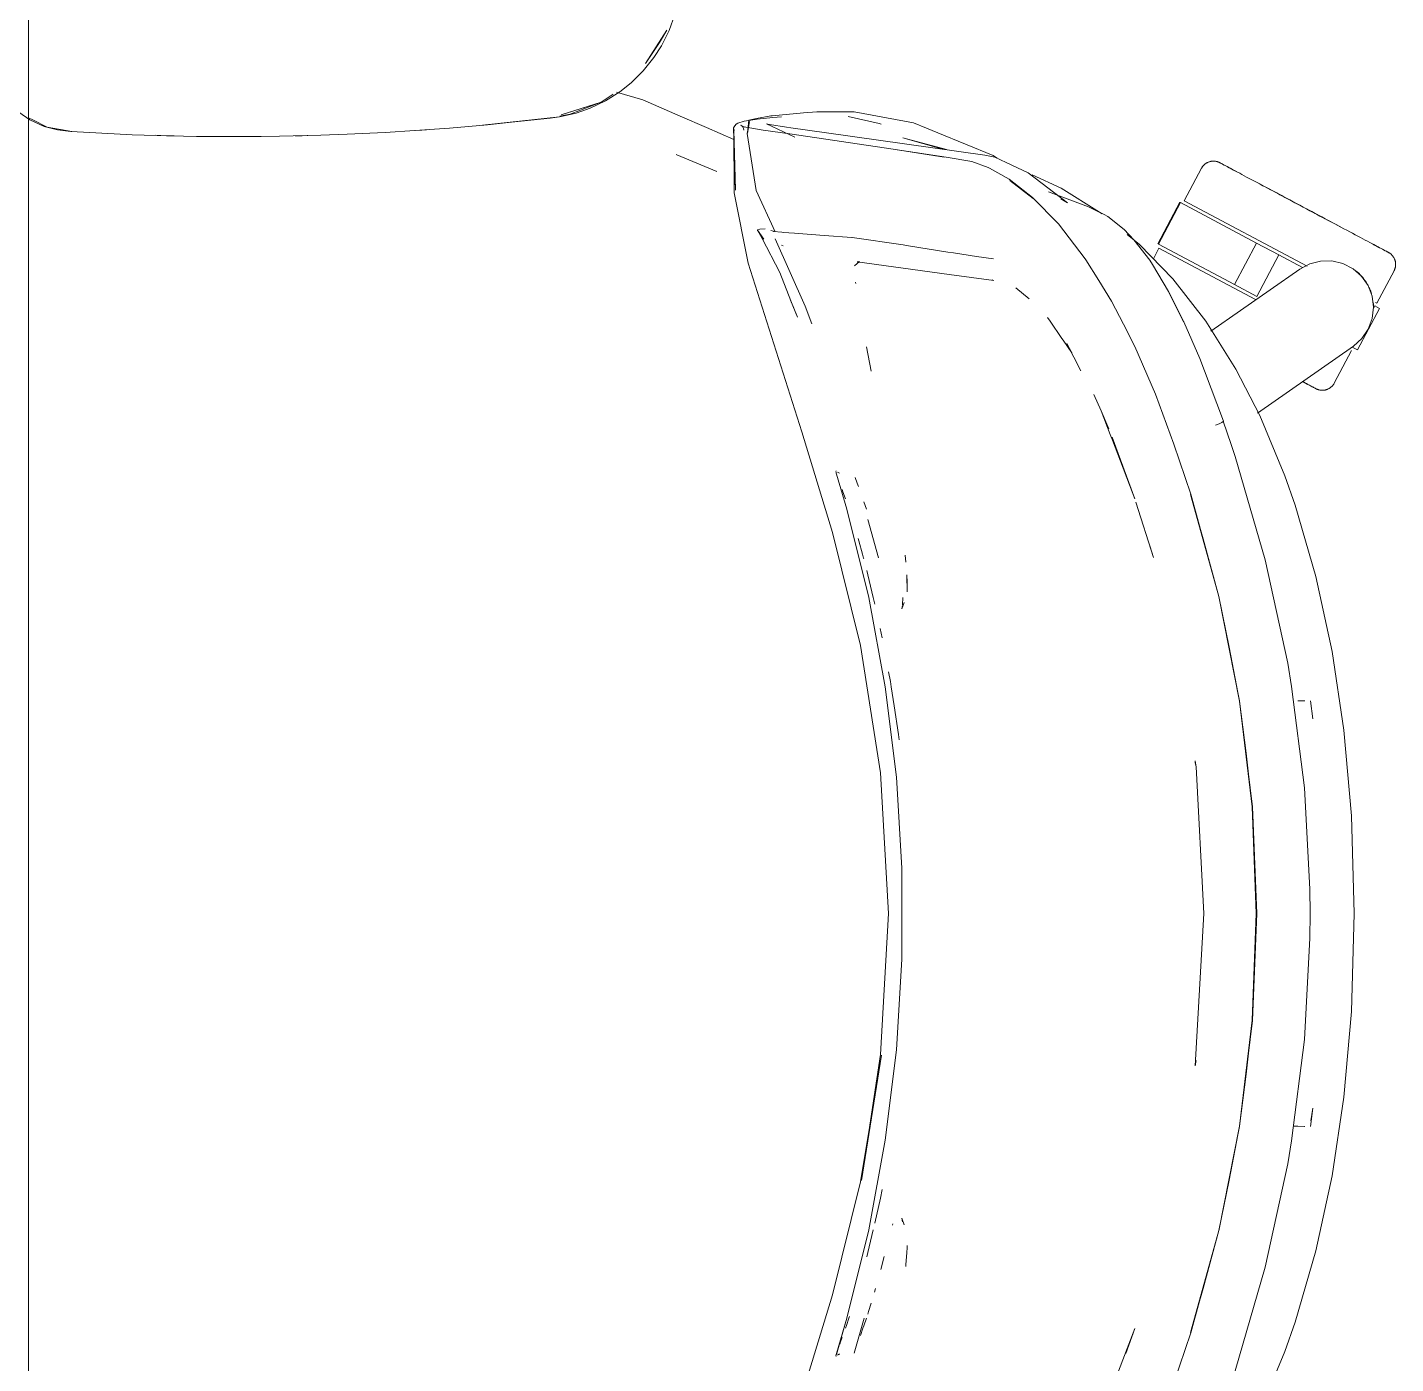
# Model space of a CAD drawing. Header units: millimetres. Extents: x 155927 to 326028, y -36033 to 97293.
# Drawn here: x 201002.6 to 201410.4, y 11317.3 to 11715.5 of the extents above; entities that cross this region are included whole.
import ezdxf

# ---------------------------------------------------------------- set-up
doc = ezdxf.new("R2010")
doc.units = ezdxf.units.MM
doc.header["$MEASUREMENT"] = 0
doc.layers.add('G-IMPT', color=8, linetype='CONTINUOUS', lineweight=9)
doc.layers.add('I-FURN', color=8, linetype='CONTINUOUS', lineweight=9)

msp = doc.modelspace()

# ---------------------------------------------------------------- linework, layer by layer
at = {"layer": 'G-IMPT'}
for p, q in [((201193.87, 11714.52), (201195.58, 11719.3)), ((201193.22, 11714.62), (201186.9, 11704.67)), ((201193.22, 11714.62), (201191.06, 11710.94)), ((201193.87, 11714.52), (201191.62, 11710.01)), ((201191.06, 11710.94), (201186.9, 11704.67)), ((201191.62, 11710.01), (201189.36, 11706.47)), ((201186.17, 11702.49), (201189.36, 11706.47)), ((201182.56, 11698.94), (201179.26, 11696.32)), ((201186.17, 11702.49), (201182.56, 11698.94)), ((201173.61, 11693.2), (201177.19, 11695.62)), ((201174.93, 11693.59), (201179.26, 11696.32)), ((201186.09, 11693.88), (201178.27, 11696.13)), ((201173.61, 11693.2), (201161.75, 11689.38)), ((201170.9, 11692.29), (201161.75, 11689.38)), ((201164.39, 11689.59), (201173.61, 11693.2)), ((201170.35, 11691.4), (201166.22, 11689.95)), ((201174.93, 11693.59), (201170.35, 11691.4)), ((201173.61, 11693.2), (201170.9, 11692.29)), ((201186.09, 11693.88), (201197.22, 11689.02)), ((201003.35, 11687.97), (201000.13, 11690.17)), ((201004.26, 11687.89), (201002.99, 11688.51)), ((201003.35, 11687.97), (201007.67, 11685.98)), ((201004.26, 11687.89), (201008.52, 11685.78)), ((201161.26, 11688.8), (201138.3, 11686.34)), ((201138.3, 11686.34), (201158.44, 11688.46)), ((201161.26, 11688.8), (201139.82, 11686.44)), ((201156.93, 11688.32), (201158.44, 11688.46)), ((201161.26, 11688.8), (201158.44, 11688.46)), ((201161.26, 11688.8), (201166.22, 11689.95)), ((201161.33, 11689.01), (201164.39, 11689.59)), ((201197.22, 11689.02), (201205.05, 11685.6)), ((201213.85, 11686.65), (201214.39, 11686.97)), ((201216.25, 11687.52), (201214.39, 11686.97)), ((201219.53, 11688.06), (201216.25, 11687.52)), ((201217.86, 11687.46), (201217.17, 11683.88)), ((201217.23, 11683.92), (201217.62, 11687.87)), ((201217.86, 11687.46), (201217.23, 11683.92)), ((201219.94, 11688.32), (201217.62, 11687.87)), ((201219.53, 11688.06), (201220.14, 11688.13)), ((201219.94, 11688.32), (201224.19, 11689.13)), ((201224.83, 11688.65), (201220.14, 11688.13)), ((201231.39, 11682.73), (201222.95, 11686.73)), ((201222.95, 11686.73), (201223.82, 11686.59)), ((201224.66, 11689.17), (201224.19, 11689.13)), ((201233.99, 11689.97), (201224.66, 11689.17)), ((201224.83, 11688.65), (201227.42, 11688.86)), ((201233.99, 11689.97), (201237.94, 11690.32)), ((201237.94, 11690.32), (201242.11, 11690.31)), ((201249.08, 11690.29), (201242.11, 11690.31)), ((201247.22, 11688.88), (201256.52, 11686.83)), ((201249.08, 11690.29), (201266.78, 11687.05)), ((201256.52, 11686.83), (201257.1, 11686.68)), ((201266.78, 11687.05), (201270.63, 11685.46)), ((201011.63, 11684.91), (201007.67, 11685.98)), ((201008.52, 11685.78), (201015.86, 11684.41)), ((201015.64, 11684.41), (201011.63, 11684.91)), ((201021.3, 11684.13), (201015.64, 11684.41)), ((201021.3, 11684.13), (201033.86, 11683.51)), ((201037.41, 11683.39), (201033.86, 11683.51)), ((201053.07, 11683.01), (201037.41, 11683.39)), ((201040.81, 11683.33), (201044.13, 11683.19)), ((201046.35, 11683.19), (201044.13, 11683.19)), ((201053.07, 11683.01), (201057.59, 11682.96)), ((201057.59, 11682.96), (201072.3, 11682.97)), ((201077.77, 11683.04), (201072.3, 11682.97)), ((201077.77, 11683.04), (201090.08, 11683.33)), ((201084.55, 11683.18), (201082.47, 11683.18)), ((201086.21, 11683.25), (201084.55, 11683.18)), ((201097.96, 11683.63), (201090.08, 11683.33)), ((201097.96, 11683.63), (201109.26, 11684.17)), ((201118.14, 11684.73), (201109.26, 11684.17)), ((201118.14, 11684.73), (201128.42, 11685.46)), ((201120.18, 11684.87), (201118.27, 11684.78)), ((201120.18, 11684.87), (201121.59, 11685)), ((201139.82, 11686.44), (201128.42, 11685.46)), ((201205.05, 11685.6), (201213.22, 11682.03)), ((201213.08, 11685.58), (201213.48, 11686.16)), ((201213.08, 11685.58), (201213.27, 11684.72)), ((201213.69, 11667.02), (201213.11, 11685.47)), ((201213.11, 11685.47), (201213.21, 11685)), ((201213.69, 11667.02), (201213.21, 11685)), ((201213.25, 11666.13), (201213.21, 11685)), ((201213.21, 11685), (201213.25, 11684.83)), ((201213.27, 11684.72), (201213.25, 11684.83)), ((201213.85, 11686.65), (201213.48, 11686.16)), ((201215.74, 11685.93), (201215.24, 11686.32)), ((201216.34, 11685.77), (201215.24, 11686.32)), ((201216.34, 11685.77), (201215.72, 11685.93)), ((201215.72, 11685.93), (201221.98, 11684.83)), ((201216.06, 11685.39), (201215.74, 11685.93)), ((201216.06, 11685.39), (201216.14, 11684.89)), ((201219.88, 11666.84), (201217.17, 11683.88)), ((201229.84, 11683.71), (201221.98, 11684.83)), ((201223.82, 11686.59), (201228.84, 11685.76)), ((201228.84, 11685.76), (201230.14, 11685.54)), ((201260.71, 11679.16), (201229.84, 11683.71)), ((201240.8, 11684.1), (201230.14, 11685.54)), ((201240.8, 11684.1), (201288.02, 11677.43)), ((201274, 11684.07), (201270.63, 11685.46)), ((201290.45, 11677.27), (201274, 11684.07)), ((201260.71, 11679.16), (201275.9, 11676.83)), ((201261.31, 11679.06), (201276.48, 11676.77)), ((201261.31, 11679.06), (201275.9, 11676.83)), ((201263.6, 11682.56), (201275.49, 11679.2)), ((201263.6, 11682.56), (201276.54, 11679.05)), ((201195.99, 11677.6), (201196.25, 11677.49)), ((201208.11, 11672.57), (201196.25, 11677.49)), ((201284.15, 11675.47), (201276.48, 11676.77)), ((201288.94, 11673.71), (201284.15, 11675.47)), ((201288.02, 11677.43), (201291.01, 11676.78)), ((201291.62, 11676.5), (201290.45, 11677.27)), ((201294.37, 11675.22), (201291.01, 11676.78)), ((201300.95, 11672.15), (201294.37, 11675.22)), ((201288.94, 11673.71), (201289.36, 11673.5)), ((201295.2, 11670.21), (201289.36, 11673.5)), ((201312.6, 11663.24), (201300.95, 11672.15)), ((201310.71, 11667.53), (201302.08, 11671.51)), ((201219.88, 11666.84), (201225.47, 11654.54)), ((201302.16, 11664.79), (201295.2, 11670.21)), ((201295.42, 11669.89), (201302.37, 11664.49)), ((201295.42, 11669.89), (201298.8, 11667.3)), ((201302.37, 11664.49), (201298.8, 11667.3)), ((201306.94, 11666.47), (201318.85, 11661.96)), ((201322.16, 11660.4), (201310.71, 11667.53)), ((201217.45, 11645.18), (201213.25, 11666.13)), ((201302.16, 11664.79), (201309.9, 11656.89)), ((201312.6, 11663.24), (201310.65, 11664.35)), ((201321.08, 11660.89), (201318.85, 11661.96)), ((201323.52, 11659.71), (201321.08, 11660.89)), ((201322.16, 11660.4), (201322.93, 11659.9)), ((201323.52, 11659.71), (201324.65, 11659.1)), ((201324.65, 11659.1), (201329.52, 11655.23)), ((201220.25, 11655.03), (201220.21, 11654.86)), ((201220.27, 11655.16), (201220.25, 11655.03)), ((201220.25, 11655.03), (201222.09, 11652.32)), ((201220.25, 11655.03), (201221.6, 11652.57)), ((201220.96, 11655.3), (201220.27, 11655.16)), ((201222.49, 11655.47), (201220.96, 11655.3)), ((201224.23, 11654.99), (201225, 11654.72)), ((201225.06, 11654.69), (201225, 11654.72)), ((201227.52, 11654.41), (201225.06, 11654.69)), ((201227.52, 11654.41), (201227.89, 11654.37)), ((201231.3, 11654.11), (201227.89, 11654.37)), ((201231.3, 11654.11), (201240.15, 11653.48)), ((201309.9, 11656.89), (201317.92, 11646.46)), ((201332.41, 11652.21), (201329.52, 11655.23)), ((201226.87, 11642.46), (201221.6, 11652.57)), ((201234.43, 11632.36), (201225.5, 11652.51)), ((201227.88, 11650.35), (201227.44, 11650.62)), ((201248.39, 11652.86), (201240.15, 11653.48)), ((201248.47, 11652.85), (201248.39, 11652.86)), ((201248.47, 11652.85), (201263.68, 11650.64)), ((201263.68, 11650.64), (201265.24, 11650.4)), ((201265.24, 11650.4), (201277.01, 11648.53)), ((201330.41, 11653.79), (201334.08, 11650.79)), ((201332.41, 11652.21), (201337.13, 11646.08)), ((201334.08, 11650.79), (201344.04, 11640.5)), ((201278.67, 11648.27), (201277.01, 11648.53)), ((201285.5, 11647.21), (201278.67, 11648.27)), ((201285.5, 11647.21), (201290.58, 11646.46)), ((201317.92, 11646.46), (201318.09, 11646.2)), ((201321.97, 11640.1), (201318.09, 11646.2)), ((201337.13, 11646.08), (201337.99, 11644.79)), ((201233.44, 11594.94), (201217.45, 11645.18)), ((201226.87, 11642.46), (201230.13, 11633.99)), ((201249.13, 11644.47), (201250.69, 11645.72)), ((201249.98, 11645.59), (201250.25, 11645.64)), ((201277.32, 11641.85), (201249.98, 11645.59)), ((201250.48, 11645.68), (201250.25, 11645.64)), ((201277.32, 11641.85), (201290.67, 11640.07)), ((201342.72, 11636.79), (201337.99, 11644.79)), ((201249.48, 11639.52), (201249.53, 11639.18)), ((201290.67, 11640.07), (201290.2, 11640.22)), ((201301.17, 11634.57), (201297.26, 11637.91)), ((201321.97, 11640.1), (201325.74, 11633.87)), ((201353.85, 11627.89), (201344.04, 11640.5)), ((201232.15, 11629.09), (201230.12, 11634.2)), ((201230.12, 11634.2), (201231.92, 11629.67)), ((201230.13, 11633.99), (201232.15, 11629.09)), ((201329.31, 11627.08), (201325.74, 11633.87)), ((201347.03, 11628.18), (201342.72, 11636.79)), ((201347.25, 11627.74), (201342.72, 11636.79)), ((201342.72, 11636.79), (201343.03, 11636.19)), ((201347.25, 11627.74), (201343.03, 11636.19)), ((201236.42, 11627.11), (201234.43, 11632.36)), ((201307.44, 11627.94), (201306.69, 11629.04)), ((201310.94, 11622.81), (201307.44, 11627.94)), ((201329.31, 11627.08), (201332.69, 11620.36)), ((201347.03, 11628.18), (201347.25, 11627.74)), ((201347.25, 11627.74), (201352.02, 11616.78)), ((201353.85, 11627.89), (201362.82, 11613.6)), ((201311.33, 11622.23), (201310.94, 11622.81)), ((201313.89, 11618.47), (201311.33, 11622.23)), ((201254.16, 11613.05), (201252.75, 11620.3)), ((201313.89, 11618.47), (201312.39, 11621.25)), ((201316.56, 11613.16), (201312.39, 11621.25)), ((201338.87, 11606.13), (201332.69, 11620.36)), ((201352.02, 11616.78), (201353.5, 11613.1)), ((201362.82, 11613.6), (201369.91, 11599.82)), ((201353.5, 11613.1), (201359.07, 11598.14)), ((201320.45, 11606.1), (201322.64, 11601.25)), ((201338.87, 11606.13), (201344.33, 11591.25)), ((201322.64, 11601.25), (201324.95, 11595.81)), ((201322.64, 11601.25), (201325.36, 11594.17)), ((201357.8, 11597.36), (201356.75, 11596.93)), ((201356.75, 11596.93), (201357.34, 11597.16)), ((201357.8, 11597.36), (201357.34, 11597.16)), ((201357.8, 11597.36), (201358.63, 11597.74)), ((201357.8, 11597.36), (201358.45, 11597.63)), ((201358.45, 11597.63), (201358.63, 11597.74)), ((201359.04, 11598.01), (201358.63, 11597.74)), ((201358.63, 11597.74), (201359.03, 11597.96)), ((201359.04, 11598.01), (201359.03, 11597.96)), ((201359.07, 11598.14), (201359.04, 11598.01)), ((201359.04, 11598.01), (201359.04, 11598.14)), ((201359.04, 11598.14), (201361.44, 11591.21)), ((201377.43, 11581.85), (201369.91, 11599.82)), ((201233.44, 11594.94), (201242.62, 11564.96)), ((201326.03, 11592.44), (201325.36, 11594.17)), ((201332.74, 11575), (201325.92, 11593.4)), ((201332.74, 11575), (201326.03, 11592.44)), ((201349.34, 11576.33), (201344.33, 11591.25)), ((201362.64, 11587.6), (201361.44, 11591.21)), ((201371.58, 11556.77), (201362.64, 11587.6)), ((201243.67, 11583.37), (201243.58, 11583.14)), ((201243.58, 11583.14), (201243.64, 11582.91)), ((201243.64, 11582.91), (201243.71, 11582.61)), ((201243.71, 11582.61), (201243.78, 11582.34)), ((201246.85, 11571.92), (201243.78, 11582.34)), ((201244.67, 11582.6), (201244.06, 11582.98)), ((201244.67, 11582.6), (201244.46, 11582.74)), ((201249.98, 11579.67), (201249.37, 11581.32)), ((201380.5, 11573.12), (201377.43, 11581.85)), ((201245.69, 11577.11), (201245.45, 11577.77)), ((201245.69, 11577.11), (201246.44, 11575.01)), ((201249.98, 11579.67), (201250.35, 11578.66)), ((201252.69, 11571.9), (201251.97, 11574.12)), ((201338.27, 11557.52), (201333.02, 11574.01)), ((201353.07, 11563.08), (201349.29, 11576.25)), ((201357.72, 11545.84), (201349.29, 11576.25)), ((201357.72, 11545.84), (201349.34, 11576.33)), ((201380.5, 11573.12), (201386.68, 11551.87)), ((201253.4, 11545.6), (201246.85, 11571.92)), ((201253.14, 11568.81), (201256.34, 11557.37)), ((201250.94, 11531.28), (201242.62, 11564.96)), ((201250.43, 11562.49), (201250.23, 11563.18)), ((201251.55, 11558.49), (201250.43, 11562.49)), ((201338.27, 11557.52), (201337.2, 11560.96)), ((201353.07, 11563.08), (201357.72, 11545.84)), ((201251.55, 11558.49), (201251.87, 11557.35)), ((201251.87, 11557.35), (201251.91, 11557.17)), ((201264.42, 11556.1), (201264.21, 11558.19)), ((201371.58, 11556.77), (201378.25, 11525.98)), ((201253.17, 11552.33), (201252.83, 11553.63)), ((201253.17, 11552.33), (201254.72, 11545.58)), ((201264.83, 11547.25), (201264.74, 11552.3)), ((201264.74, 11552.3), (201264.82, 11550.03)), ((201264.83, 11547.25), (201264.82, 11550.03)), ((201386.68, 11551.87), (201391.49, 11529.51)), ((201253.4, 11545.6), (201258.33, 11518.93)), ((201255.17, 11543.61), (201254.72, 11545.58)), ((201263.29, 11542.19), (201263.97, 11544.14)), ((201263.5, 11543.42), (201263.53, 11545.54)), ((201263.55, 11545.4), (201263.53, 11545.54)), ((201357.72, 11545.84), (201363.9, 11514.71)), ((201357.72, 11545.84), (201360.8, 11530.81)), ((201357.72, 11545.84), (201363.89, 11514.79)), ((201263.5, 11543.24), (201263.29, 11542.19)), ((201257.37, 11533.56), (201256.84, 11536.37)), ((201250.94, 11531.28), (201256.93, 11493.36)), ((201363.9, 11514.71), (201360.8, 11530.81)), ((201391.49, 11529.51), (201394.98, 11506.09)), ((201379.43, 11519.06), (201378.25, 11525.98)), ((201259.3, 11523.46), (201259.85, 11520.55)), ((201260.1, 11518.92), (201259.85, 11520.55)), ((201258.33, 11518.93), (201261.63, 11492.01)), ((201260.95, 11513.3), (201260.1, 11518.92)), ((201383.25, 11488.89), (201379.43, 11519.06)), ((201260.95, 11513.3), (201262.25, 11504.78)), ((201367.72, 11483.19), (201363.89, 11514.79)), ((201367.68, 11483.15), (201363.9, 11514.71)), ((201363.9, 11514.71), (201365.84, 11499.23)), ((201381.23, 11514.75), (201383.32, 11514.82)), ((201383.32, 11514.82), (201383.21, 11514.82)), ((201385.08, 11514.79), (201385.73, 11509.38)), ((201262.25, 11504.78), (201262.43, 11503.12)), ((201394.98, 11506.09), (201397.24, 11480.52)), ((201367.68, 11483.15), (201365.84, 11499.23)), ((201350.68, 11496.66), (201350.72, 11496.41)), ((201350.95, 11495.11), (201350.69, 11496.88)), ((201350.95, 11495.11), (201350.72, 11496.41)), ((201353.28, 11451.38), (201350.95, 11495.11)), ((201353.23, 11451.38), (201350.95, 11495.11)), ((201256.93, 11493.36), (201259.29, 11451.38)), ((201263.28, 11464.94), (201261.63, 11492.01)), ((201384.86, 11458.69), (201383.25, 11488.89)), ((201368.36, 11468.26), (201367.68, 11483.15)), ((201367.68, 11483.15), (201368.82, 11451.38)), ((201367.72, 11483.19), (201369.05, 11451.38)), ((201397.24, 11480.52), (201398.09, 11451.38)), ((201368.36, 11468.26), (201368.82, 11451.38)), ((201263.28, 11464.94), (201263.28, 11437.82)), ((201384.86, 11458.69), (201384.96, 11451.38)), ((201256.93, 11409.39), (201259.29, 11451.38)), ((201353.23, 11451.38), (201350.72, 11406.04)), ((201367.68, 11419.6), (201368.82, 11451.38)), ((201369.05, 11451.38), (201367.72, 11419.56)), ((201368.36, 11434.49), (201368.82, 11451.38)), ((201384.86, 11444.07), (201384.96, 11451.38)), ((201398.09, 11451.38), (201397.24, 11422.24)), ((201384.86, 11444.07), (201383.25, 11413.86)), ((201263.28, 11437.82), (201261.63, 11410.75)), ((201367.68, 11419.6), (201368.36, 11434.49)), ((201397.24, 11422.24), (201394.98, 11396.67)), ((201367.72, 11419.56), (201363.89, 11387.97)), ((201367.68, 11419.6), (201363.9, 11388.05)), ((201365.84, 11403.52), (201367.68, 11419.6)), ((201383.25, 11413.86), (201379.43, 11383.69)), ((201258.33, 11383.83), (201261.63, 11410.75)), ((201250.94, 11371.48), (201257.19, 11409.22)), ((201256.93, 11409.39), (201251.2, 11371.85)), ((201257.19, 11409.22), (201251.2, 11371.85)), ((201350.68, 11406.1), (201350.72, 11406.35)), ((201350.72, 11406.04), (201350.95, 11407.65)), ((201350.95, 11407.65), (201350.72, 11406.35)), ((201365.84, 11403.52), (201363.9, 11388.05)), ((201385.08, 11387.96), (201385.73, 11393.38)), ((201385.16, 11389.61), (201385.73, 11393.38)), ((201394.98, 11396.67), (201391.49, 11373.25)), ((201363.9, 11388.05), (201357.68, 11356.8)), ((201357.68, 11356.8), (201363.89, 11387.97)), ((201363.9, 11388.05), (201360.8, 11371.94)), ((201379.98, 11388.05), (201381.23, 11388.01)), ((201383.32, 11387.93), (201381.23, 11388.01)), ((201383.32, 11387.93), (201383.21, 11387.93)), ((201253.4, 11357.16), (201258.33, 11383.83)), ((201379.43, 11383.69), (201378.25, 11376.77)), ((201378.25, 11376.77), (201371.58, 11345.98)), ((201386.68, 11350.88), (201391.49, 11373.25)), ((201242.62, 11337.79), (201250.94, 11371.48)), ((201257.35, 11369.2), (201256.88, 11366.57)), ((201357.72, 11356.92), (201360.8, 11371.94)), ((201256.88, 11366.57), (201255.17, 11359.15)), ((201263.29, 11360.57), (201263.97, 11358.62)), ((201263.29, 11360.57), (201263.5, 11359.52)), ((201253.4, 11357.16), (201246.85, 11330.84)), ((201254.72, 11357.18), (201253.17, 11350.42)), ((201260.62, 11358.97), (201260.48, 11358.55)), ((201357.72, 11356.92), (201349.29, 11326.51)), ((201357.72, 11356.92), (201349.34, 11326.42)), ((201353.07, 11339.67), (201357.72, 11356.92)), ((201264.82, 11352.47), (201264.82, 11351.77)), ((201253.17, 11350.42), (201252.83, 11349.14)), ((201257.02, 11345.34), (201258.02, 11349.2)), ((201264.72, 11350.4), (201264.44, 11346.7)), ((201264.72, 11350.4), (201264.82, 11351.77)), ((201380.5, 11329.64), (201386.68, 11350.88)), ((201257.02, 11345.34), (201257.41, 11346.87)), ((201264.44, 11346.7), (201264.41, 11346.21)), ((201362.64, 11315.15), (201371.58, 11345.98)), ((201242.62, 11337.79), (201233.44, 11307.82)), ((201255.11, 11338.55), (201255.44, 11339.67)), ((201353.07, 11339.67), (201349.29, 11326.51)), ((201253.09, 11331.98), (201253.33, 11332.76)), ((201253.33, 11332.76), (201254.12, 11335.26)), ((201246.85, 11330.84), (201243.58, 11319.62)), ((201246.85, 11330.84), (201243.74, 11320.02)), ((201246.85, 11330.84), (201243.79, 11320.31)), ((201246.46, 11327.82), (201246.75, 11328.62)), ((201247.48, 11330.84), (201246.75, 11328.62)), ((201247.48, 11330.84), (201247.63, 11331.3)), ((201252.05, 11330.85), (201249.01, 11320.42)), ((201251.94, 11328.55), (201251.68, 11327.83)), ((201251.94, 11328.55), (201252.71, 11330.85)), ((201377.43, 11320.91), (201380.5, 11329.64)), ((201245.12, 11324.09), (201244.73, 11323.02)), ((201245.47, 11325.06), (201245.12, 11324.09)), ((201250.92, 11325.67), (201251.68, 11327.83)), ((201332.74, 11327.76), (201326.03, 11310.31)), ((201332.74, 11327.76), (201330.02, 11320.33)), ((201344.33, 11311.51), (201349.34, 11326.42)), ((201243.79, 11320.31), (201243.74, 11320.02)), ((201244.67, 11320.16), (201244.06, 11319.77)), ((201244.67, 11320.16), (201244.46, 11320.01)), ((201377.43, 11320.91), (201369.91, 11302.93)), ((201243.58, 11319.62), (201243.72, 11319.38))]:
    msp.add_line(p, q, dxfattribs=at)
at = {"layer": 'I-FURN'}
for p, q in [((201002.99, 10693.61), (201002.99, 12093.61)), ((201002.99, 12093.61), (201002.99, 10693.61)), ((201353.22, 11674.39), (201353.33, 11674.51)), ((201353.33, 11674.51), (201353.45, 11674.62)), ((201353.45, 11674.62), (201353.57, 11674.72)), ((201353.57, 11674.72), (201353.7, 11674.82)), ((201353.7, 11674.82), (201353.83, 11674.91)), ((201353.83, 11674.91), (201353.97, 11675)), ((201353.97, 11675), (201354.1, 11675.09)), ((201354.1, 11675.09), (201354.25, 11675.16)), ((201354.25, 11675.16), (201354.39, 11675.24)), ((201354.39, 11675.24), (201354.54, 11675.3)), ((201354.54, 11675.3), (201354.69, 11675.36)), ((201354.69, 11675.36), (201354.84, 11675.42)), ((201354.84, 11675.42), (201354.99, 11675.46)), ((201354.99, 11675.46), (201355.15, 11675.51)), ((201355.15, 11675.51), (201355.31, 11675.54)), ((201355.31, 11675.54), (201355.46, 11675.57)), ((201355.46, 11675.57), (201355.62, 11675.59)), ((201355.62, 11675.59), (201355.78, 11675.61)), ((201355.78, 11675.61), (201355.94, 11675.62)), ((201355.94, 11675.62), (201356.11, 11675.62)), ((201356.11, 11675.62), (201356.27, 11675.62)), ((201356.27, 11675.62), (201356.43, 11675.61)), ((201356.43, 11675.61), (201356.59, 11675.6)), ((201356.59, 11675.6), (201356.75, 11675.57)), ((201356.75, 11675.57), (201356.91, 11675.54)), ((201356.91, 11675.54), (201357.06, 11675.51)), ((201357.06, 11675.51), (201357.22, 11675.47)), ((201357.22, 11675.47), (201357.37, 11675.42)), ((201357.37, 11675.42), (201357.53, 11675.37)), ((201357.53, 11675.37), (201357.68, 11675.31)), ((201357.68, 11675.31), (201357.82, 11675.24)), ((201357.82, 11675.24), (201357.97, 11675.17)), ((201357.97, 11675.17), (201358.01, 11675.15)), ((201358.01, 11675.15), (201358.03, 11675.14)), ((201358.05, 11675.13), (201358.01, 11675.15)), ((201358.01, 11675.15), (201358.01, 11675.15)), ((201358.03, 11675.14), (201358.09, 11675.11)), ((201358.14, 11675.08), (201358.05, 11675.13)), ((201358.09, 11675.11), (201358.19, 11675.06)), ((201358.26, 11675.02), (201358.14, 11675.08)), ((201358.19, 11675.06), (201358.33, 11674.98)), ((201358.42, 11674.93), (201358.26, 11675.02)), ((201358.33, 11674.98), (201358.51, 11674.88)), ((201358.62, 11674.82), (201358.42, 11674.93)), ((201358.51, 11674.88), (201358.73, 11674.77)), ((201358.86, 11674.7), (201358.62, 11674.82)), ((201358.73, 11674.77), (201358.99, 11674.63)), ((201359.14, 11674.55), (201358.86, 11674.7)), ((201358.99, 11674.63), (201359.28, 11674.47)), ((201359.46, 11674.38), (201359.14, 11674.55)), ((201359.28, 11674.47), (201359.62, 11674.29)), ((201352.56, 11673.48), (201347.41, 11663.8)), ((201352.56, 11673.48), (201352.63, 11673.63)), ((201352.63, 11673.63), (201352.72, 11673.76)), ((201352.72, 11673.76), (201352.81, 11673.9)), ((201352.81, 11673.9), (201352.9, 11674.03)), ((201352.9, 11674.03), (201353, 11674.15)), ((201353, 11674.15), (201353.11, 11674.28)), ((201353.11, 11674.28), (201353.22, 11674.39)), ((201359.81, 11674.19), (201359.46, 11674.38)), ((201359.62, 11674.29), (201359.99, 11674.1)), ((201360.21, 11673.98), (201359.81, 11674.19)), ((201359.99, 11674.1), (201360.4, 11673.88)), ((201360.64, 11673.75), (201360.21, 11673.98)), ((201360.4, 11673.88), (201360.85, 11673.64)), ((201361.1, 11673.5), (201360.64, 11673.75)), ((201360.85, 11673.64), (201361.33, 11673.38)), ((201361.6, 11673.24), (201361.1, 11673.5)), ((201361.33, 11673.38), (201361.85, 11673.11)), ((201362.14, 11672.95), (201361.6, 11673.24)), ((201361.85, 11673.11), (201362.4, 11672.82)), ((201362.71, 11672.65), (201362.14, 11672.95)), ((201362.4, 11672.82), (201362.98, 11672.51)), ((201363.31, 11672.33), (201362.71, 11672.65)), ((201363.94, 11671.99), (201363.31, 11672.33)), ((201364.61, 11671.64), (201363.94, 11671.99)), ((201365.3, 11671.27), (201364.61, 11671.64)), ((201366.02, 11670.89), (201365.3, 11671.27)), ((201366.77, 11670.49), (201366.02, 11670.89)), ((201367.55, 11670.08), (201366.77, 11670.49)), ((201368.35, 11669.65), (201367.55, 11670.08)), ((201369.17, 11669.21), (201368.35, 11669.65)), ((201368.73, 11669.45), (201369.56, 11669.01)), ((201370.02, 11668.76), (201369.17, 11669.21)), ((201369.56, 11669.01), (201370.42, 11668.55)), ((201370.89, 11668.3), (201370.02, 11668.76)), ((201370.42, 11668.55), (201371.3, 11668.09)), ((201371.78, 11667.83), (201370.89, 11668.3)), ((201371.3, 11668.09), (201372.19, 11667.61)), ((201372.68, 11667.35), (201371.78, 11667.83)), ((201372.19, 11667.61), (201373.11, 11667.12)), ((201373.61, 11666.86), (201372.68, 11667.35)), ((201373.11, 11667.12), (201374.03, 11666.63)), ((201374.54, 11666.36), (201373.61, 11666.86)), ((201374.03, 11666.63), (201374.98, 11666.13)), ((201375.49, 11665.85), (201374.54, 11666.36)), ((201346.11, 11663.35), (201339.54, 11650.99)), ((201339.71, 11650.9), (201346.28, 11663.26)), ((201346.28, 11663.26), (201368.99, 11651.19)), ((201384.01, 11644.34), (201347.41, 11663.8)), ((201374.98, 11666.13), (201375.94, 11665.62)), ((201376.46, 11665.34), (201375.49, 11665.85)), ((201375.94, 11665.62), (201376.91, 11665.1)), ((201377.43, 11664.82), (201376.46, 11665.34)), ((201376.91, 11665.1), (201377.88, 11664.58)), ((201378.42, 11664.3), (201377.43, 11664.82)), ((201377.88, 11664.58), (201378.87, 11664.06)), ((201379.41, 11663.77), (201378.42, 11664.3)), ((201378.87, 11664.06), (201379.87, 11663.53)), ((201380.4, 11663.24), (201379.41, 11663.77)), ((201379.87, 11663.53), (201380.86, 11663)), ((201381.41, 11662.71), (201380.4, 11663.24)), ((201380.86, 11663), (201381.87, 11662.46)), ((201382.41, 11662.18), (201381.41, 11662.71)), ((201381.87, 11662.46), (201382.87, 11661.93)), ((201383.41, 11661.64), (201382.41, 11662.18)), ((201382.87, 11661.93), (201383.88, 11661.4)), ((201384.42, 11661.11), (201383.41, 11661.64)), ((201383.88, 11661.4), (201384.88, 11660.86)), ((201385.42, 11660.57), (201384.42, 11661.11)), ((201384.88, 11660.86), (201385.88, 11660.33)), ((201386.42, 11660.04), (201385.42, 11660.57)), ((201385.88, 11660.33), (201386.88, 11659.8)), ((201387.42, 11659.51), (201386.42, 11660.04)), ((201386.88, 11659.8), (201387.87, 11659.27)), ((201388.4, 11658.99), (201387.42, 11659.51)), ((201387.87, 11659.27), (201388.85, 11658.75)), ((201389.38, 11658.47), (201388.4, 11658.99)), ((201388.85, 11658.75), (201389.83, 11658.23)), ((201390.35, 11657.95), (201389.38, 11658.47)), ((201389.83, 11658.23), (201390.79, 11657.72)), ((201391.31, 11657.44), (201390.35, 11657.95)), ((201390.79, 11657.72), (201391.74, 11657.21)), ((201392.25, 11656.94), (201391.31, 11657.44)), ((201391.74, 11657.21), (201392.68, 11656.71)), ((201393.18, 11656.45), (201392.25, 11656.94)), ((201392.68, 11656.71), (201393.6, 11656.22)), ((201394.1, 11655.96), (201393.18, 11656.45)), ((201393.6, 11656.22), (201394.51, 11655.74)), ((201394.99, 11655.49), (201394.1, 11655.96)), ((201395.87, 11655.02), (201394.99, 11655.49)), ((201396.73, 11654.56), (201395.87, 11655.02)), ((201397.56, 11654.12), (201396.73, 11654.56)), ((201398.37, 11653.69), (201397.56, 11654.12)), ((201362.42, 11638.83), (201339.71, 11650.9)), ((201362.42, 11638.83), (201368.99, 11651.19)), ((201368.99, 11651.19), (201375.63, 11647.66)), ((201399.16, 11653.27), (201398.37, 11653.69)), ((201399.92, 11652.86), (201399.16, 11653.27)), ((201400.66, 11652.47), (201399.92, 11652.86)), ((201401.36, 11652.1), (201400.66, 11652.47)), ((201402.04, 11651.74), (201401.36, 11652.1)), ((201402.69, 11651.39), (201402.04, 11651.74)), ((201403.31, 11651.06), (201402.69, 11651.39)), ((201403.89, 11650.75), (201403.31, 11651.06)), ((201403.58, 11650.92), (201404.15, 11650.62)), ((201404.44, 11650.46), (201403.89, 11650.75)), ((201404.15, 11650.62), (201404.68, 11650.33)), ((201404.96, 11650.19), (201404.44, 11650.46)), ((201404.68, 11650.33), (201405.18, 11650.07)), ((201405.44, 11649.93), (201404.96, 11650.19)), ((201405.18, 11650.07), (201405.65, 11649.82)), ((201339.89, 11649.67), (201338.22, 11646.52)), ((201368.62, 11634.4), (201339.89, 11649.67)), ((201369.06, 11635.3), (201375.63, 11647.66)), ((201375.63, 11647.66), (201382.69, 11643.91)), ((201405.89, 11649.69), (201405.44, 11649.93)), ((201405.65, 11649.82), (201406.08, 11649.59)), ((201406.3, 11649.47), (201405.89, 11649.69)), ((201406.08, 11649.59), (201406.47, 11649.38)), ((201406.67, 11649.28), (201406.3, 11649.47)), ((201406.47, 11649.38), (201406.83, 11649.19)), ((201407, 11649.1), (201406.67, 11649.28)), ((201406.83, 11649.19), (201407.15, 11649.02)), ((201407.3, 11648.94), (201407, 11649.1)), ((201407.15, 11649.02), (201407.43, 11648.87)), ((201407.56, 11648.8), (201407.3, 11648.94)), ((201407.43, 11648.87), (201407.67, 11648.75)), ((201407.78, 11648.69), (201407.56, 11648.8)), ((201407.67, 11648.75), (201407.87, 11648.64)), ((201407.96, 11648.59), (201407.78, 11648.69)), ((201407.87, 11648.64), (201408.03, 11648.55)), ((201408.1, 11648.52), (201407.96, 11648.59)), ((201408.03, 11648.55), (201408.15, 11648.49)), ((201408.2, 11648.46), (201408.1, 11648.52)), ((201408.15, 11648.49), (201408.23, 11648.45)), ((201408.26, 11648.43), (201408.2, 11648.46)), ((201408.23, 11648.45), (201408.27, 11648.42)), ((201408.28, 11648.42), (201408.26, 11648.43)), ((201408.27, 11648.42), (201408.28, 11648.42)), ((201408.28, 11648.42), (201408.42, 11648.34)), ((201408.42, 11648.34), (201408.56, 11648.26)), ((201408.56, 11648.26), (201408.69, 11648.17)), ((201408.69, 11648.17), (201408.82, 11648.07)), ((201408.82, 11648.07), (201408.95, 11647.97)), ((201408.95, 11647.97), (201409.07, 11647.87)), ((201409.07, 11647.87), (201409.19, 11647.76)), ((201409.19, 11647.76), (201409.3, 11647.64)), ((201409.3, 11647.64), (201409.41, 11647.53)), ((201409.41, 11647.53), (201409.52, 11647.4)), ((201409.52, 11647.4), (201409.62, 11647.27)), ((201409.62, 11647.27), (201409.71, 11647.14)), ((201409.71, 11647.14), (201409.8, 11647.01)), ((201409.8, 11647.01), (201409.88, 11646.87)), ((201409.88, 11646.87), (201409.96, 11646.73)), ((201409.96, 11646.73), (201410.03, 11646.59)), ((201410.03, 11646.59), (201410.1, 11646.44)), ((201410.1, 11646.44), (201410.16, 11646.29)), ((201410.16, 11646.29), (201410.21, 11646.14)), ((201410.21, 11646.14), (201410.26, 11645.98)), ((201410.26, 11645.98), (201410.3, 11645.83)), ((201355.39, 11624.94), (201381.82, 11643.44)), ((201381.82, 11643.44), (201384.8, 11645.03)), ((201384.8, 11645.03), (201388.07, 11645.86)), ((201388.07, 11645.86), (201391.44, 11645.88)), ((201391.44, 11645.88), (201394.73, 11645.1)), ((201394.73, 11645.1), (201397.72, 11643.55)), ((201397.72, 11643.55), (201400.26, 11641.33)), ((201399.43, 11642.19), (201398.01, 11643.35)), ((201401.72, 11639.41), (201399.43, 11642.19)), ((201404.8, 11633.28), (201409.95, 11642.97)), ((201409.97, 11643.01), (201409.95, 11642.97)), ((201410.04, 11643.15), (201409.97, 11643.01)), ((201410.1, 11643.3), (201410.04, 11643.15)), ((201410.16, 11643.45), (201410.1, 11643.3)), ((201410.22, 11643.6), (201410.16, 11643.45)), ((201410.26, 11643.76), (201410.22, 11643.6)), ((201410.31, 11643.91), (201410.26, 11643.76)), ((201410.3, 11645.83), (201410.34, 11645.67)), ((201410.34, 11644.07), (201410.31, 11643.91)), ((201410.34, 11645.67), (201410.37, 11645.51)), ((201410.37, 11644.23), (201410.34, 11644.07)), ((201410.37, 11645.51), (201410.39, 11645.35)), ((201410.39, 11644.39), (201410.37, 11644.23)), ((201410.39, 11645.35), (201410.41, 11645.19)), ((201410.41, 11644.55), (201410.39, 11644.39)), ((201410.41, 11645.19), (201410.42, 11645.03)), ((201410.42, 11644.71), (201410.41, 11644.55)), ((201410.42, 11645.03), (201410.42, 11644.87)), ((201410.42, 11644.87), (201410.42, 11644.71)), ((201369.06, 11635.3), (201362.42, 11638.83)), ((201400.26, 11641.33), (201402.2, 11638.57)), ((201402.2, 11638.57), (201403.41, 11635.42)), ((201403.41, 11635.42), (201403.84, 11632.07)), ((201399.04, 11619.36), (201405.61, 11631.72)), ((201403.84, 11632.07), (201403.46, 11628.72)), ((201404.21, 11632.46), (201403.81, 11631.71)), ((201404.3, 11632.42), (201404.21, 11632.46)), ((201404.21, 11632.46), (201405.61, 11631.72)), ((201404.8, 11633.28), (201404.42, 11633.48)), ((201402.28, 11625.56), (201400.39, 11622.77)), ((201403.46, 11628.72), (201402.28, 11625.56)), ((201400.39, 11622.77), (201397.88, 11620.52)), ((201397.88, 11620.52), (201369.29, 11600.5)), ((201392.14, 11609.47), (201397.29, 11619.16)), ((201399.04, 11619.36), (201397.64, 11620.1)), ((201397.64, 11620.1), (201397.73, 11620.05)), ((201382.55, 11610), (201383.09, 11609.72)), ((201383.36, 11609.57), (201382.85, 11609.85)), ((201383.09, 11609.72), (201383.59, 11609.45)), ((201383.84, 11609.31), (201383.36, 11609.57)), ((201383.59, 11609.45), (201384.05, 11609.2)), ((201384.29, 11609.08), (201383.84, 11609.31)), ((201392.06, 11609.33), (201391.97, 11609.19)), ((201392.14, 11609.47), (201392.06, 11609.33)), ((201384.05, 11609.2), (201384.48, 11608.97)), ((201384.7, 11608.86), (201384.29, 11609.08)), ((201384.48, 11608.97), (201384.88, 11608.77)), ((201385.07, 11608.66), (201384.7, 11608.86)), ((201384.88, 11608.77), (201385.23, 11608.58)), ((201385.41, 11608.48), (201385.07, 11608.66)), ((201385.23, 11608.58), (201385.55, 11608.41)), ((201385.71, 11608.32), (201385.41, 11608.48)), ((201385.55, 11608.41), (201385.83, 11608.26)), ((201385.96, 11608.19), (201385.71, 11608.32)), ((201385.83, 11608.26), (201386.07, 11608.13)), ((201386.18, 11608.07), (201385.96, 11608.19)), ((201386.07, 11608.13), (201386.27, 11608.02)), ((201386.36, 11607.97), (201386.18, 11608.07)), ((201386.27, 11608.02), (201386.43, 11607.94)), ((201386.5, 11607.9), (201386.36, 11607.97)), ((201386.43, 11607.94), (201386.56, 11607.87)), ((201386.6, 11607.85), (201386.5, 11607.9)), ((201386.56, 11607.87), (201386.64, 11607.83)), ((201386.66, 11607.81), (201386.6, 11607.85)), ((201386.64, 11607.83), (201386.68, 11607.81)), ((201386.69, 11607.8), (201386.66, 11607.81)), ((201386.68, 11607.81), (201386.69, 11607.8)), ((201386.72, 11607.78), (201386.69, 11607.8)), ((201386.87, 11607.71), (201386.72, 11607.78)), ((201387.02, 11607.65), (201386.87, 11607.71)), ((201387.17, 11607.59), (201387.02, 11607.65)), ((201387.32, 11607.53), (201387.17, 11607.59)), ((201387.47, 11607.49), (201387.32, 11607.53)), ((201387.63, 11607.45), (201387.47, 11607.49)), ((201387.78, 11607.41), (201387.63, 11607.45)), ((201387.94, 11607.38), (201387.78, 11607.41)), ((201388.1, 11607.36), (201387.94, 11607.38)), ((201388.26, 11607.34), (201388.1, 11607.36)), ((201388.42, 11607.34), (201388.26, 11607.34)), ((201388.59, 11607.33), (201388.42, 11607.34)), ((201388.75, 11607.34), (201388.59, 11607.33)), ((201388.91, 11607.35), (201388.75, 11607.34)), ((201389.07, 11607.36), (201388.91, 11607.35)), ((201389.23, 11607.39), (201389.07, 11607.36)), ((201389.39, 11607.41), (201389.23, 11607.39)), ((201389.54, 11607.45), (201389.39, 11607.41)), ((201389.7, 11607.49), (201389.54, 11607.45)), ((201389.85, 11607.54), (201389.7, 11607.49)), ((201390, 11607.59), (201389.85, 11607.54)), ((201390.15, 11607.65), (201390, 11607.59)), ((201390.3, 11607.72), (201390.15, 11607.65)), ((201390.45, 11607.79), (201390.3, 11607.72)), ((201390.59, 11607.87), (201390.45, 11607.79)), ((201390.73, 11607.95), (201390.59, 11607.87)), ((201390.86, 11608.04), (201390.73, 11607.95)), ((201390.99, 11608.14), (201390.86, 11608.04)), ((201391.12, 11608.23), (201390.99, 11608.14)), ((201391.24, 11608.34), (201391.12, 11608.23)), ((201391.36, 11608.45), (201391.24, 11608.34)), ((201391.47, 11608.56), (201391.36, 11608.45)), ((201391.58, 11608.68), (201391.47, 11608.56)), ((201391.69, 11608.8), (201391.58, 11608.68)), ((201391.79, 11608.93), (201391.69, 11608.8)), ((201391.88, 11609.06), (201391.79, 11608.93)), ((201391.97, 11609.19), (201391.88, 11609.06))]:
    msp.add_line(p, q, dxfattribs=at)
for points in [[(201399.78, 11641.85), (201400.18, 11641.45), (201400.54, 11641.04), (201400.87, 11640.61)], [(201403.74, 11633.52), (201403.78, 11633.14), (201403.82, 11632.47), (201403.82, 11631.94), (201403.81, 11631.71)]]:
    msp.add_open_spline(points, degree=3, dxfattribs=at)
msp.add_open_spline([(201402.48, 11638.01), (201402.56, 11637.86), (201402.85, 11637.22), (201403.07, 11636.59), (201403.22, 11636.12)], degree=3, knots=[-0.5319761, -0.5319761, -0.5319761, -0.5319761, -0.5, -0.4, -0.4, -0.4, -0.4], dxfattribs=at)

doc.saveas('drawing.dxf')
